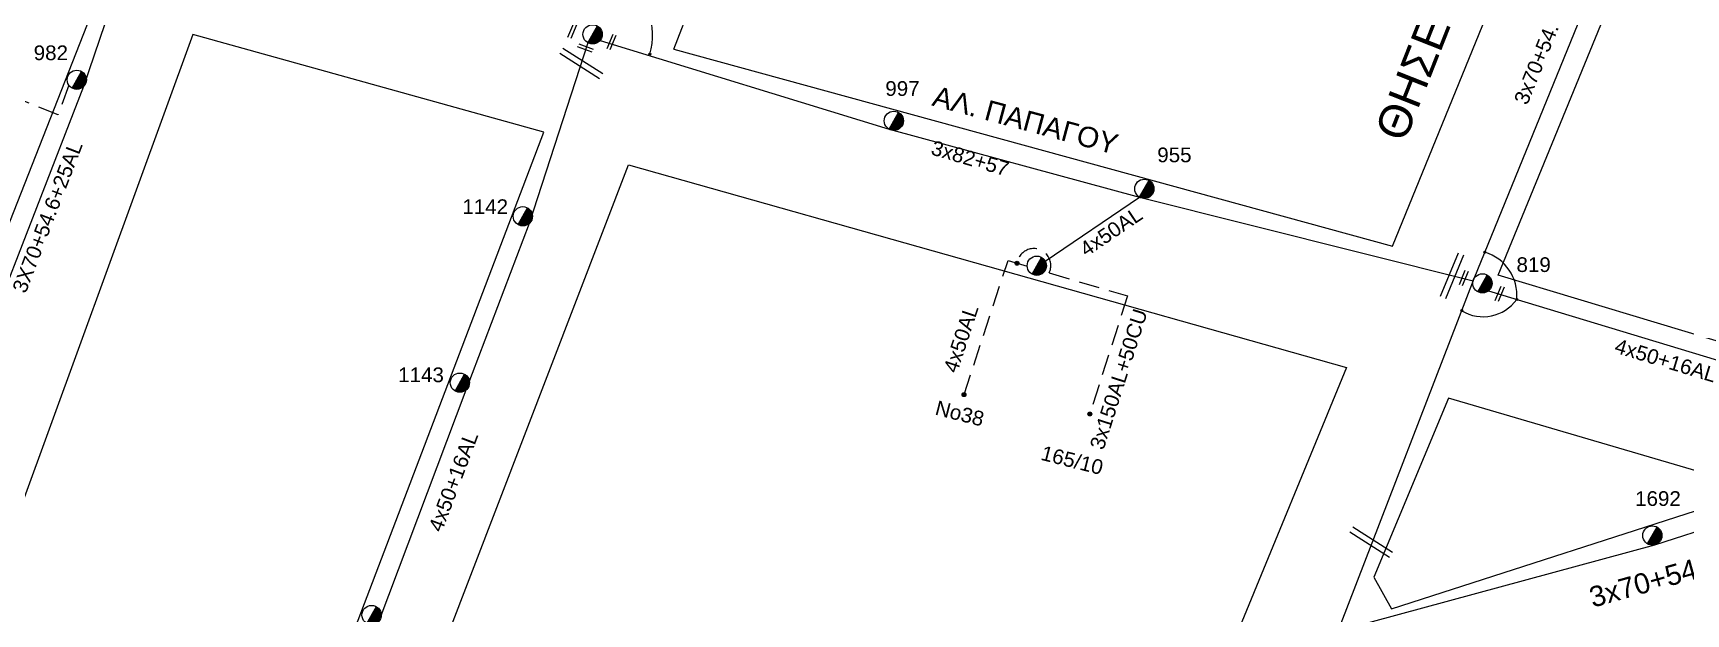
# Model space of a CAD drawing. Header units: millimetres. Extents: x 1421 to 7149, y 883 to 1925.
# Drawn here: x 5531.3 to 5733.5, y 1039.2 to 1110.3 of the extents above; entities that cross this region are included whole.
import ezdxf
from ezdxf.enums import TextEntityAlignment as Align

# ---------------------------------------------------------------- set-up
doc = ezdxf.new("R2010")
doc.units = ezdxf.units.MM
doc.linetypes.add('DASHED', pattern=[19.05, 12.7, -6.35])
for name, color, linetype in [('3x82+57', 7, 'DASHED'), ('Άγνωστα', 7, 'Continuous'), ('Γυμνά εναέρια ΧΤ (3Φ) 4x50AL', 7, 'Continuous'), ('Γυμνά εναέρια ΧΤ και ΦΟΠ (3Φ)   4x50+16AL', 7, 'Continuous'), ('Καλώδια ΧΤ   3x150AL+50CU', 7, 'DASHED'), ('Μηχανική τομή', 7, 'Continuous'), ('Στύλος ΦΜ', 7, 'Continuous'), ('Στύλος ΦΜ @ 1', 7, 'Continuous'), ('Συνδέσεις', 7, 'Continuous'), ('Συνεστραμμένα ΧΤ   3x70+54.6+25 AL', 7, 'SYN_LINE'), ('Τομή', 7, 'Continuous'), ('Υπόβαθρο ΔΕΗ', 7, 'Continuous'), ('Υπόγεια καλώδια Παροχών ΧΤ   4x50AL', 7, 'DASHED')]:
    doc.layers.add(name, color=color, linetype=linetype)
doc.styles.add('arial', font='ARIAL.TTF')
doc.styles.get("Standard").update_dxf_attribs({"font": 'ARIAL.TTF'})
doc.linetypes.add('SYN_LINE', pattern='A,0.5,-0.0001,["/\\/\\/\\/",Standard,S=0.1,R=0,X=0,Y=-0.05],-0.25', length=0.7501)

# ---------------------------------------------------------------- blocks, each defined once
blk = doc.blocks.new('ΥΠΑΡΧΩΝ ΤΣΙΜΕΝΤΕΝΙΟΣ ΣΤΥΛΟΣ')
at = {"layer": 'Στύλος ΦΜ'}
blk.add_hatch(color=256, dxfattribs=at).paths.add_polyline_path([(-1.29, -2.28, 0.574793), (2.62, 0, 0.268822), (1.3, 2.27)])
blk.add_line((-1.29, -2.28), (1.3, 2.27), dxfattribs=at)
blk.add_circle((0, 0), 2.62, dxfattribs=at)
at = {"layer": 'Στύλος ΦΜ', "flags": 4}
for tag, p in [('ΑΡΙΘΜΟΣ', (-4.68, 8.05)), ('ΤΥΠΟΣ', (-4.91, 3.03))]:
    blk.add_attdef(tag, p, '', height=4, dxfattribs=at)
blk = doc.blocks.new('ΜΗΧΑΝΙΚΗ ΤΟΜΗ')
at = {"layer": 'Μηχανική τομή', "ltscale": 40}
for p, q in [((-3.67, 1.17), (3.91, 1.17)), ((3.91, -0.38), (-3.67, -0.38))]:
    blk.add_line(p, q, dxfattribs=at)
blk = doc.blocks.new('ΤΟΜΗ')
at = {"layer": 'Τομή', "ltscale": 40}
for p, q in [((10.95, 0.22), (-12.13, 0.22)), ((10.95, -2.57), (-12.13, -2.57))]:
    blk.add_line(p, q, dxfattribs=at)
blk = doc.blocks.new('_ΣΥΝΔΕΣΗ')
at = {"layer": 'Συνδέσεις', "linetype": 'SYN_LINE', "ltscale": 40}
blk.add_hatch(color=256, dxfattribs=at).paths.add_polyline_path([(0.5, -0.01, 1), (-0.5, -0.01, 1)])
at = {"layer": 'Συνδέσεις'}
blk.add_circle((0, -0.01), 0.5, dxfattribs=at)

msp = doc.modelspace()

# ---------------------------------------------------------------- linework, layer by layer
at = {"layer": '3x82+57', "color": 5, "linetype": 'Continuous', "lineweight": -3, "ltscale": 0.2}
msp.add_lwpolyline([(5600.66, 1109.42), (5636.02, 1098.57), (5666.67, 1090.24), (5707.47, 1079.99)], dxfattribs=at)
at = {"layer": 'Γυμνά εναέρια ΧΤ (3Φ) 4x50AL', "color": 5, "lineweight": -3, "ltscale": 0.1}
msp.add_lwpolyline([(5655.13, 1082.41), (5666.67, 1090.24)], dxfattribs=at)
at = {"layer": 'Γυμνά εναέρια ΧΤ και ΦΟΠ (3Φ)   4x50+16AL', "color": 27, "linetype": 'Continuous', "lineweight": -3, "ltscale": 0.1}
msp.add_lwpolyline([(5599.17, 1109.15), (5591.98, 1087.02), (5584.23, 1066.62), (5573.6, 1038.35), (5560.33, 1006.08)], dxfattribs=at)
at = {"layer": 'Γυμνά εναέρια ΧΤ και ΦΟΠ (3Φ)   4x50+16AL', "color": 30, "linetype": 'Continuous', "lineweight": -3, "ltscale": 0.1}
msp.add_lwpolyline([(5709.36, 1078.79), (5744.49, 1068.14), (5769.72, 1062.12)], dxfattribs=at)
at = {"layer": 'Καλώδια ΧΤ   3x150AL+50CU', "color": 5, "lineweight": -3, "ltscale": 0.2}
msp.add_lwpolyline([(5651.67, 1082.16, -1.169427), (5655.6, 1080.97), (5665.19, 1078.17), (5660.57, 1063.72)], format="xyb", dxfattribs=at)
at = {"layer": 'Συνεστραμμένα ΧΤ   3x70+54.6+25 AL', "color": 30, "lineweight": -3, "ltscale": 20}
msp.add_lwpolyline([(5691.31, 1038.14), (5707.59, 1080.28), (5725.38, 1123.94), (5735.45, 1148.56), (5743.23, 1166.92)], dxfattribs=at)
at = {"layer": 'Συνεστραμμένα ΧΤ   3x70+54.6+25 AL', "color": 173, "lineweight": -3, "ltscale": 20}
msp.add_lwpolyline([(5513.45, 1046.96), (5525.95, 1074.13), (5537.51, 1103.81), (5544.05, 1123.17)], dxfattribs=at)
at = {"layer": 'Συνεστραμμένα ΧΤ   3x70+54.6+25 AL', "color": 2, "lineweight": -3, "ltscale": 20}
msp.add_lwpolyline([(5691.87, 1037.43), (5729.7, 1047.71), (5771.5, 1061.17), (5795.77, 1068.24), (5806.17, 1072.95)], dxfattribs=at)
at = {"layer": 'Υπόβαθρο ΔΕΗ', "lineweight": -3, "ltscale": 0.2}
for points in [[(5609.68, 1108.34), (5645.56, 1201.07), (5657.45, 1196.76), (5631.24, 1128.14)], [(5609.68, 1108.34), (5697.62, 1084.26), (5732.3, 1169.34), (5681.63, 1187.65), (5659.62, 1129.24)], [(5710.54, 1080.71), (5744.94, 1164.67), (5833, 1132.52), (5806.33, 1074.98), (5769.01, 1063.07), (5710.54, 1080.71)], [(5515.98, 1055.62), (5455.64, 1079.47), (5479.76, 1139.61), (5538.71, 1113.47), (5515.98, 1055.62)], [(5576.04, 1007.6), (5572.33, 1011.4), (5604.14, 1094.19), (5691.97, 1069.41), (5678.3, 1036.22), (5576.04, 1007.6)], [(5695.31, 1043.77), (5697.47, 1039.87), (5741.01, 1053.92), (5741.01, 1054.92), (5704.47, 1065.66), (5695.31, 1043.77)]]:
    msp.add_lwpolyline(points, dxfattribs=at)
msp.add_lwpolyline([(5538.98, 999.73), (5558.66, 1005.89), (5593.8, 1098.2), (5550.82, 1110.16), (5526.45, 1043.28), (5523.15, 1009.1, -0.133383), (5538.98, 999.73, 3.241505)], format="xyb", dxfattribs=at)
at = {"layer": 'Υπόβαθρο ΔΕΗ', "lineweight": -3}
for centre, radius, start, end in [((5598.86, 1110.13), 8.23, 343.1722, 55.4517), ((5707.31, 1078.22), 5.53, 355.0151, 73.1914), ((5708.7, 1080.68), 5.06, 238.7518, 324.4789)]:
    msp.add_arc(centre, radius, start, end, dxfattribs=at)
at = {"layer": 'Υπόγεια καλώδια Παροχών ΧΤ   4x50AL', "color": 173, "lineweight": -3, "ltscale": 0.2}
msp.add_lwpolyline([(5535.66, 1103.96), (5534.35, 1100.33), (5519.47, 1106.29)], dxfattribs=at)
at = {"layer": 'Υπόγεια καλώδια Παροχών ΧΤ   4x50AL', "color": 5, "lineweight": -3, "ltscale": 0.2}
msp.add_lwpolyline([(5645.19, 1066.09), (5650.57, 1082.49), (5652.91, 1081.8)], dxfattribs=at)

# ---------------------------------------------------------------- block references
at = {"layer": 'Μηχανική τομή', "lineweight": -3}
for p, xscale, yscale, zscale, rotation in [((5597.36, 1110.54), 0.2499999999974481, 0.2499999999974481, 0.2499999999974481, 67.3107734690754), ((5602.14, 1109.17), 0.2499999999974481, 0.2499999999974481, 0.2499999999974481, 67.3107734690754), ((5598.93, 1108.59), 0.2499999999978768, 0.2499999999978768, 0.2499999999978768, 159.8388344880427), ((5706.41, 1080.3), 0.2499999999974481, 0.2499999999974481, 0.2499999999974481, 67.3107734690754), ((5710.79, 1078.35), 0.2499999999974481, 0.2499999999974481, 0.2499999999974481, 67.3107734690754)]:
    msp.add_blockref('ΜΗΧΑΝΙΚΗ ΤΟΜΗ', p, dxfattribs=dict(at, xscale=xscale, yscale=yscale, zscale=zscale, rotation=rotation))
at = {"layer": 'Στύλος ΦΜ @ 1', "lineweight": -3, "ltscale": 40}
ref = msp.add_blockref('ΥΠΑΡΧΩΝ ΤΣΙΜΕΝΤΕΝΙΟΣ ΣΤΥΛΟΣ', (5599.75, 1110.17), dxfattribs=dict(at, xscale=0.4499999999998181, yscale=0.4499999999998181, zscale=0.4499999999998181))
ref.add_attrib('ΑΡΙΘΜΟΣ', '1141', (5594.09, 1113.5), dxfattribs={"layer": 'Στύλος ΦΜ', "height": 1.8, "flags": 4})
ref = msp.add_blockref('ΥΠΑΡΧΩΝ ΤΣΙΜΕΝΤΕΝΙΟΣ ΣΤΥΛΟΣ', (5536.64, 1104.61), dxfattribs=dict(at, xscale=0.4499999999998181, yscale=0.4499999999998181, zscale=0.4499999999998181))
ref.add_attrib('ΑΡΙΘΜΟΣ', '982', (5531.37, 1107.01), dxfattribs={"layer": 'Στύλος ΦΜ', "height": 1.8, "flags": 4})
ref = msp.add_blockref('ΥΠΑΡΧΩΝ ΤΣΙΜΕΝΤΕΝΙΟΣ ΣΤΥΛΟΣ', (5636.6, 1099.59), dxfattribs=dict(at, xscale=0.4499999999998181, yscale=0.4499999999998181, zscale=0.4499999999998181))
ref.add_attrib('ΑΡΙΘΜΟΣ', '997', (5635.56, 1102.64), dxfattribs={"layer": 'Στύλος ΦΜ', "height": 1.8, "flags": 4})
ref = msp.add_blockref('ΥΠΑΡΧΩΝ ΤΣΙΜΕΝΤΕΝΙΟΣ ΣΤΥΛΟΣ', (5667.25, 1091.27), dxfattribs=dict(at, xscale=0.4499999999998181, yscale=0.4499999999998181, zscale=0.4499999999998181))
ref.add_attrib('ΑΡΙΘΜΟΣ', '955', (5668.83, 1094.52), dxfattribs={"layer": 'Στύλος ΦΜ', "height": 1.8, "flags": 4})
ref = msp.add_blockref('ΥΠΑΡΧΩΝ ΤΣΙΜΕΝΤΕΝΙΟΣ ΣΤΥΛΟΣ', (5591.21, 1087.91), dxfattribs=dict(at, xscale=0.4499999999998181, yscale=0.4499999999998181, zscale=0.4499999999998181))
ref.add_attrib('ΑΡΙΘΜΟΣ', '1142', (5583.81, 1088.18), dxfattribs={"layer": 'Στύλος ΦΜ', "height": 1.8, "flags": 4})
at = {"layer": 'Στύλος ΦΜ @ 1', "lineweight": -3, "ltscale": 40, "xscale": 0.4499999999998181, "yscale": 0.4499999999998181, "zscale": 0.4499999999998181}
for p in [(5654.09, 1081.86), (5572.71, 1039.12)]:
    msp.add_blockref('ΥΠΑΡΧΩΝ ΤΣΙΜΕΝΤΕΝΙΟΣ ΣΤΥΛΟΣ', p, dxfattribs=at)
at = {"layer": 'Στύλος ΦΜ @ 1', "lineweight": -3, "ltscale": 40}
ref = msp.add_blockref('ΥΠΑΡΧΩΝ ΤΣΙΜΕΝΤΕΝΙΟΣ ΣΤΥΛΟΣ', (5708.61, 1079.7), dxfattribs=dict(at, xscale=0.4499999999998181, yscale=0.4499999999998181, zscale=0.4499999999998181))
ref.add_attrib('ΑΡΙΘΜΟΣ', '819', (5712.78, 1081.09), dxfattribs={"layer": 'Στύλος ΦΜ', "height": 1.8, "flags": 4})
ref = msp.add_blockref('ΥΠΑΡΧΩΝ ΤΣΙΜΕΝΤΕΝΙΟΣ ΣΤΥΛΟΣ', (5583.51, 1067.55), dxfattribs=dict(at, xscale=0.4499999999998181, yscale=0.4499999999998181, zscale=0.4499999999998181))
ref.add_attrib('ΑΡΙΘΜΟΣ', '1143', (5575.96, 1067.61), dxfattribs={"layer": 'Στύλος ΦΜ', "height": 1.8, "flags": 4})
ref = msp.add_blockref('ΥΠΑΡΧΩΝ ΤΣΙΜΕΝΤΕΝΙΟΣ ΣΤΥΛΟΣ', (5729.4, 1048.85), dxfattribs=dict(at, xscale=0.4499999999998181, yscale=0.4499999999998181, zscale=0.4499999999998181))
ref.add_attrib('ΑΡΙΘΜΟΣ', '1692', (5727.29, 1052.47), dxfattribs={"layer": 'Στύλος ΦΜ', "height": 1.8, "flags": 4})
at = {"layer": 'Συνδέσεις', "lineweight": -3}
for p, xscale, yscale, zscale in [((5606.74, 1107.76), 0.25, 0.25, 0.25), ((5651.67, 1082.17), 0.4777242751392805, 0.4777242751392805, 0.4777242751392805), ((5708.91, 1083.52), 0.25, 0.25, 0.25), ((5712.82, 1077.74), 0.25, 0.25, 0.25), ((5706.08, 1076.38), 0.25, 0.25, 0.25), ((5645.19, 1066.09), 0.4777242751392805, 0.4777242751392805, 0.4777242751392805), ((5660.58, 1063.72), 0.4777242751392805, 0.4777242751392805, 0.4777242751392805)]:
    msp.add_blockref('_ΣΥΝΔΕΣΗ', p, dxfattribs=dict(at, xscale=xscale, yscale=yscale, zscale=zscale))
at = {"layer": 'Τομή', "lineweight": -3}
for p, xscale, yscale, zscale, rotation in [((5598.08, 1106.45), 0.2499999999985953, 0.2499999999985953, 0.2499999999985953, 147.6078419870943), ((5704.64, 1080.86), 0.2499999999985497, 0.2499999999985497, 0.2499999999985497, 67.5419004448367), ((5694.72, 1047.88), 0.2499999999985953, 0.2499999999985953, 0.2499999999985953, 147.6078419870943)]:
    msp.add_blockref('ΤΟΜΗ', p, dxfattribs=dict(at, xscale=xscale, yscale=yscale, zscale=zscale, rotation=rotation))

# ---------------------------------------------------------------- texts
at = {"lineweight": -3, "ltscale": 40, "width": 64.8866, "attachment_point": 1, "style": 'arial'}
for s, insert, char_height, rotation in [('ΘΗΣΕΩΣ', (5695.36, 1098.27), 4, 68.4756), ('ΑΛ. ΠΑΠΑΓΟΥ', (5641.8, 1103.9), 2.5, 344.9312)]:
    msp.add_mtext(s, dxfattribs=dict(at, insert=insert, char_height=char_height, rotation=rotation))
at = {"layer": 'Άγνωστα', "lineweight": -3, "ltscale": 0.1}
for s, height, rotation, p in [('4x50+16AL', 1.8, 69.3966, (5582.7, 1055.45)), (' 3x70+54.6+25 AL', 2.5, 15.6108, (5734.58, 1044.79))]:
    msp.add_text(s, height=height, rotation=rotation, dxfattribs=at).set_placement(p, align=Align.MIDDLE_CENTER)
at = {"layer": 'Άγνωστα', "color": 7, "lineweight": -3, "insert": (5528.7, 1079.02), "char_height": 1.8, "width": 20.7581, "attachment_point": 1, "rotation": 69}
msp.add_mtext('3X70+54.6+25AL', dxfattribs=at)
at = {"layer": 'Υπόβαθρο ΔΕΗ', "lineweight": -3, "ltscale": 0.1}
for s, rotation, p in [('3x70+54.6+25 AL', 67.8334, (5716.99, 1110.95)), ('3x82+57', 343.6776, (5645.94, 1095)), ('4x50AL', 34.1552, (5663.17, 1086.04)), ('4x50AL', 71.8176, (5644.81, 1072.94)), ('3x150AL+50CU', 72.2834, (5664.1, 1067.98)), ('4x50+16AL', 343.139, (5731.03, 1070.27)), ('No38', 345.7658, (5644.67, 1063.79)), ('165/10', 345.7658, (5658.42, 1058.06))]:
    msp.add_text(s, height=1.8, rotation=rotation, dxfattribs=at).set_placement(p, align=Align.MIDDLE_CENTER)

doc.saveas('drawing.dxf')
